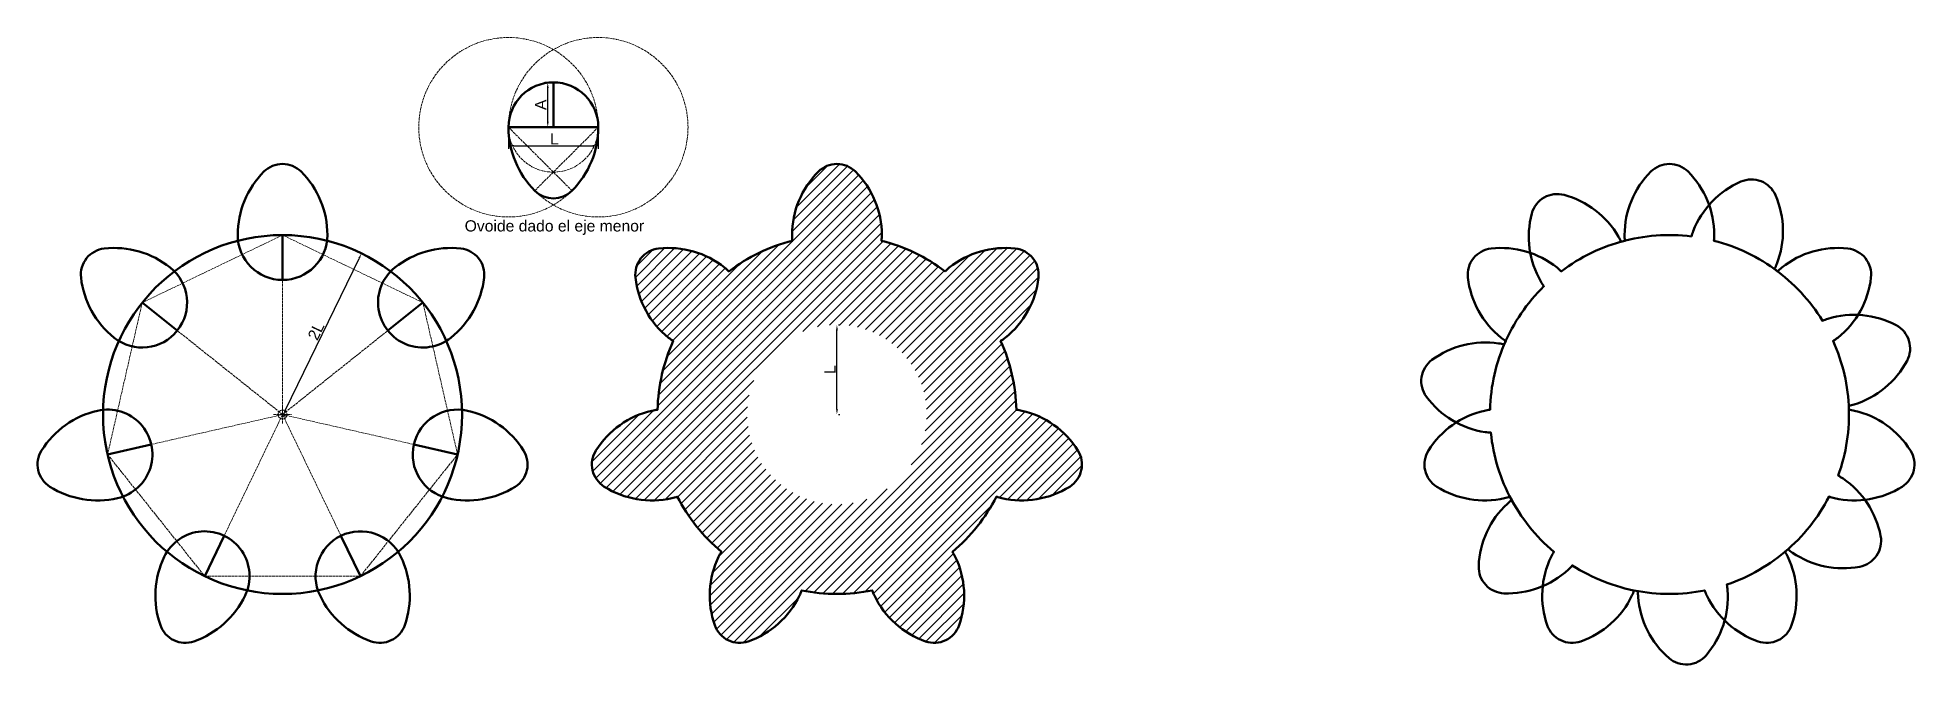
# Model space of a CAD drawing. Header units: metres. Extents: x 430 to 1266, y -11 to 269.
import ezdxf

# ---------------------------------------------------------------- set-up
doc = ezdxf.new("R2010")
doc.units = ezdxf.units.M
doc.header["$LTSCALE"] = 0.1
doc.header["$PDMODE"] = 34
doc.header["$PDSIZE"] = 4
doc.linetypes.add('ACAD_ISO02W100', pattern=[15, 12, -3])
for name, color, linetype, lineweight in [('0-Dimension', 92, 'Continuous', 5), ('0-Object', 7, 'Continuous', 50), ('0-Sketch', 1, 'ACAD_ISO02W100', 5), ('0-Text', 156, 'Continuous', 20)]:
    doc.layers.add(name, color=color, linetype=linetype, lineweight=lineweight)
doc.styles.get("Standard").update_dxf_attribs({"font": 'arial.ttf'})
doc.dimstyles.new('ISO-25', dxfattribs={"dimtxt": 5, "dimasz": 2.5, "dimexe": 1.25, "dimexo": 0.625, "dimtad": 1, "dimtxsty": 'Standard', "dimcen": 2.5, "dimadec": 0, "dimazin": 0, "dimtfac": 1, "dimtmove": 0, "dimatfit": 3, "dimfxl": 1, "dimarcsym": 0})

# ---------------------------------------------------------------- blocks, each defined once
blk = doc.blocks.new('*D15')
at = {"layer": '0-Dimension', "color": 0, "lineweight": -2, "transparency": 16777216}
for p, q in [((639.69, 228.2), (639.69, 219.27)), ((679.69, 228.2), (679.69, 219.27)), ((642.19, 220.52), (677.19, 220.52))]:
    blk.add_line(p, q, dxfattribs=at)
at = {"layer": '0-Dimension', "color": 0, "transparency": 16777216}
for points in [[(642.19, 220.94), (642.19, 220.11), (639.69, 220.52)], [(677.19, 220.94), (677.19, 220.11), (679.69, 220.52)]]:
    blk.add_solid(points, dxfattribs=at)
at = {"layer": 'Defpoints', "color": 0, "transparency": 16777216}
for p in [(639.69, 228.82), (679.69, 228.82), (679.69, 220.52)]:
    blk.add_point(p, dxfattribs=at)
at = {"layer": '0-Dimension', "color": 0, "transparency": 16777216, "insert": (660.15, 223.65), "char_height": 5, "attachment_point": 5}
blk.add_mtext('L', dxfattribs=at)
blk = doc.blocks.new('*D16')
at = {"layer": '0-Dimension', "color": 0, "lineweight": -2, "transparency": 16777216}
for p, q in [((540.32, 102.88), (573.08, 170.35)), ((574.49, 172.44), (575.3, 172.05)), ((539.54, 100.48), (540.35, 100.09))]:
    blk.add_line(p, q, dxfattribs=at)
at = {"layer": '0-Dimension', "color": 0, "transparency": 16777216}
for points in [[(572.7, 170.53), (573.45, 170.17), (574.17, 172.6)], [(539.94, 103.07), (540.69, 102.7), (539.22, 100.64)]]:
    blk.add_solid(points, dxfattribs=at)
at = {"layer": 'Defpoints', "color": 0, "transparency": 16777216}
for p in [(573.93, 172.72), (574.17, 172.6), (538.98, 100.75)]:
    blk.add_point(p, dxfattribs=at)
at = {"layer": '0-Dimension', "color": 0, "transparency": 16777216, "insert": (553.88, 137.99), "char_height": 5, "attachment_point": 5, "rotation": 64.09754}
blk.add_mtext('2L', dxfattribs=at)
blk = doc.blocks.new('*D17')
at = {"layer": '0-Dimension', "color": 0, "lineweight": -2, "transparency": 16777216}
for p, q in [((786.07, 103.25), (786.07, 138.25)), ((786.7, 140.75), (787.32, 140.75)), ((786.7, 100.75), (787.32, 100.75))]:
    blk.add_line(p, q, dxfattribs=at)
at = {"layer": '0-Dimension', "color": 0, "transparency": 16777216}
for points in [[(785.66, 138.25), (786.49, 138.25), (786.07, 140.75)], [(785.66, 103.25), (786.49, 103.25), (786.07, 100.75)]]:
    blk.add_solid(points, dxfattribs=at)
at = {"layer": 'Defpoints', "color": 0, "transparency": 16777216}
for p in [(786.07, 140.75), (786.07, 140.75), (786.07, 100.75)]:
    blk.add_point(p, dxfattribs=at)
at = {"layer": '0-Dimension', "color": 0, "transparency": 16777216, "insert": (782.95, 120.75), "char_height": 5, "attachment_point": 5, "rotation": 90}
blk.add_mtext('L', dxfattribs=at)
blk = doc.blocks.new('*D18')
at = {"layer": '0-Dimension', "color": 0, "lineweight": -2, "transparency": 16777216}
for p, q in [((659.06, 248.82), (655.93, 248.82)), ((657.18, 231.32), (657.18, 246.32)), ((659.06, 228.82), (655.93, 228.82))]:
    blk.add_line(p, q, dxfattribs=at)
at = {"layer": '0-Dimension', "color": 0, "transparency": 16777216}
for points in [[(656.76, 246.32), (657.59, 246.32), (657.18, 248.82)], [(656.76, 231.32), (657.59, 231.32), (657.18, 228.82)]]:
    blk.add_solid(points, dxfattribs=at)
at = {"layer": 'Defpoints', "color": 0, "transparency": 16777216}
for p in [(657.18, 248.82), (659.69, 248.82), (659.69, 228.82)]:
    blk.add_point(p, dxfattribs=at)
at = {"layer": '0-Dimension', "color": 0, "transparency": 16777216, "insert": (654.05, 238.82), "char_height": 5, "attachment_point": 5, "rotation": 90}
blk.add_mtext('A', dxfattribs=at)

msp = doc.modelspace()

# ---------------------------------------------------------------- hatches: boundary and pattern name
h = msp.add_hatch()
h.set_pattern_fill('ANSI31', color=256)
h.paths.add_polyline_path([(766.231, 178.253, 0.0993971), (737.855, 164.587, 0.0313422), (735.998, 166.269, 0.1989124), (706.58, 174.744, 0.4142136), (696.249, 161.79, 0.1989124), (711.058, 134.995, 0.0313422), (713.111, 133.559, 0.0993971), (706.102, 102.853, 0.0313422), (703.63, 102.45, 0.1989124), (678.662, 84.734, 0.4142136), (682.349, 68.581, 0.1989124), (712.531, 63.453, 0.0313422), (714.933, 64.162, 0.0993971), (734.571, 39.537, 0.0313422), (733.344, 37.353, 0.1989124), (731.628, 6.786, 0.4142136), (746.556, -0.402, 0.1989124), (769.383, 19.998, 0.0313422), (770.327, 22.318, 0.0993971), (801.823, 22.318, 0.0313422), (802.766, 19.998, 0.1989124), (825.593, -0.402, 0.4142136), (840.521, 6.786, 0.1989124), (838.805, 37.353, 0.0313422), (837.579, 39.537, 0.0993971), (857.216, 64.162, 0.0313422), (859.618, 63.453, 0.1989124), (889.8, 68.581, 0.4142136), (893.487, 84.734, 0.1989124), (868.519, 102.45, 0.0313422), (866.047, 102.853, 0.0993971), (859.038, 133.559, 0.0313422), (861.091, 134.995, 0.1989124), (875.9, 161.79, 0.4142136), (865.569, 174.744, 0.1989124), (836.151, 166.269, 0.0313422), (834.295, 164.587, 0.0993971), (805.918, 178.253, 0.0313422), (806.075, 180.753, 0.1989124), (794.359, 209.037, 0.4142136), (777.79, 209.037, 0.1989124), (766.075, 180.753, 0.0313422)])
h.paths.add_polyline_path([(826.075, 100.753, -1), (746.075, 100.753, -1)], flags=16)

# ---------------------------------------------------------------- linework, layer by layer
at = {"layer": '0-Object'}
for p, q in [((659.69, 228.824), (659.69, 248.824)), ((639.69, 228.824), (679.69, 228.824)), ((538.982, 180.753), (538.982, 160.753)), ((476.435, 150.632), (492.072, 138.162)), ((601.528, 150.632), (585.892, 138.162)), ((460.988, 82.951), (480.486, 87.402)), ((616.976, 82.951), (597.478, 87.402)), ((504.271, 28.675), (512.949, 46.695)), ((573.693, 28.675), (565.015, 46.695))]:
    msp.add_line(p, q, dxfattribs=at)
for points in [[(558.982, 180.753, 0.1989124), (547.266, 209.037, 0.4142136), (530.698, 209.037, 0.1989124), (518.982, 180.753, 1)], [(1205.34, 164.587, 0.0993971), (1176.963, 178.253, 0.0313422), (1177.12, 180.753, 0.1989124), (1165.404, 209.037, 0.4142136), (1148.836, 209.037, 0.1989124), (1137.12, 180.753, 0.0313422), (1137.277, 178.253, 0.0993971), (1108.9, 164.587, 0.0313422), (1107.043, 166.269, 0.1989124), (1077.625, 174.744, 0.4142136), (1067.295, 161.79, 0.1989124), (1082.104, 134.995, 0.0313422), (1084.156, 133.559, 0.0993971), (1077.148, 102.853, 0.0313422), (1074.676, 102.45, 0.1989124), (1049.707, 84.734, 0.4142136), (1053.394, 68.581, 0.1989124), (1083.576, 63.453, 0.0313422), (1085.979, 64.162, 0.0993971), (1105.616, 39.537, 0.0313422), (1104.39, 37.353, 0.1989124), (1102.674, 6.786, 0.4142136), (1117.601, -0.402, 0.1989124), (1140.429, 19.998, 0.0313422), (1141.372, 22.318, 0.0993971), (1172.868, 22.318, 0.0313422), (1173.812, 19.998, 0.1989124), (1196.639, -0.402, 0.4142136), (1211.567, 6.786, 0.1989124), (1209.85, 37.353, 0.0313422), (1208.624, 39.537, 0.0993971), (1228.262, 64.162, 0.0313422), (1230.664, 63.453, 0.1989124), (1260.846, 68.581, 0.4142136), (1264.533, 84.734, 0.1989124), (1239.565, 102.45, 0.0313422), (1237.093, 102.853, 0.0993971), (1230.084, 133.559, 0.0313422), (1232.137, 134.995, 0.1989124), (1246.945, 161.79, 0.4142136), (1236.615, 174.744, 0.1989124), (1207.197, 166.269, 0.0313422)], [(488.905, 166.269, 0.1989124), (459.487, 174.744, 0.4142136), (449.157, 161.79, 0.1989124), (463.966, 134.995, 1)], [(613.998, 134.995, 0.1989124), (628.807, 161.79, 0.4142136), (618.477, 174.744, 0.1989124), (589.059, 166.269, 1)], [(456.537, 102.45, 0.1989124), (431.569, 84.734, 0.4142136), (435.256, 68.581, 0.1989124), (465.438, 63.453, 1)], [(612.526, 63.453, 0.1989124), (642.708, 68.581, 0.4142136), (646.395, 84.734, 0.1989124), (621.427, 102.45, 1)], [(486.252, 37.353, 0.1989124), (484.535, 6.786, 0.4142136), (499.463, -0.402, 0.1989124), (522.291, 19.998, 1)], [(555.673, 19.998, 0.1989124), (578.501, -0.402, 0.4142136), (593.429, 6.786, 0.1989124), (591.712, 37.353, 1)]]:
    msp.add_lwpolyline(points, format="xyb", close=True, dxfattribs=at)
msp.add_lwpolyline([(834.295, 164.587, 0.0993971), (805.918, 178.253, 0.0313422), (806.075, 180.753, 0.1989124), (794.359, 209.037, 0.4142136), (777.79, 209.037, 0.1989124), (766.075, 180.753, 0.0313422), (766.231, 178.253, 0.0993971), (737.855, 164.587, 0.0313422), (735.998, 166.269, 0.1989124), (706.58, 174.744, 0.4142136), (696.249, 161.79, 0.1989124), (711.058, 134.995, 0.0313422), (713.111, 133.559, 0.0993971), (706.102, 102.853, 0.0313422), (703.63, 102.45, 0.1989124), (678.662, 84.734, 0.4142136), (682.349, 68.581, 0.1989124), (712.531, 63.453, 0.0313422), (714.933, 64.162, 0.0993971), (734.571, 39.537, 0.0313422), (733.344, 37.353, 0.1989124), (731.628, 6.786, 0.4142136), (746.556, -0.402, 0.1989124), (769.383, 19.998, 0.0313422), (770.327, 22.318, 0.0993971), (801.823, 22.318, 0.0313422), (802.766, 19.998, 0.1989124), (825.593, -0.402, 0.4142136), (840.521, 6.786, 0.1989124), (838.805, 37.353, 0.0313422), (837.579, 39.537, 0.0993971), (857.216, 64.162, 0.0313422), (859.618, 63.453, 0.1989124), (889.8, 68.581, 0.4142136), (893.487, 84.734, 0.1989124), (868.519, 102.45, 0.0313422), (866.047, 102.853, 0.0993971), (859.038, 133.559, 0.0313422), (861.091, 134.995, 0.1989124), (875.9, 161.79, 0.4142136), (865.569, 174.744, 0.1989124), (836.151, 166.269)], format="xyb", dxfattribs=at)
at = {"layer": '0-Object', "elevation": 80}
msp.add_lwpolyline([(1166.963, 180.145, 0.0993971), (1135.555, 177.791, 0.0313422), (1134.441, 180.035, 0.1989124), (1110.152, 198.672, 0.4142136), (1095.804, 190.388, 0.1989124), (1099.8, 160.035, 0.0313422), (1101.186, 157.948, 0.0993971), (1083.443, 131.925, 0.0313422), (1080.995, 132.453, 0.1989124), (1051.28, 125.083, 0.4142136), (1048.811, 108.7, 0.1989124), (1075.033, 92.9, 0.0313422), (1077.528, 92.682, 0.0993971), (1086.812, 62.585, 0.0313422), (1084.873, 61, 0.1989124), (1072.107, 33.174, 0.4142136), (1083.377, 21.028, 0.1989124), (1112.08, 31.678, 0.0313422), (1113.805, 33.493, 0.0993971), (1143.124, 21.987, 0.0313422), (1143.155, 19.482, 0.1989124), (1156.951, -7.848, 0.4142136), (1173.473, -6.61, 0.1989124), (1183.043, 22.471, 0.0313422), (1182.699, 24.952, 0.0993971), (1209.976, 40.7, 0.0313422), (1211.953, 39.162, 0.1989124), (1241.922, 32.909, 0.4142136), (1251.256, 46.599, 0.1989124), (1234.486, 72.212, 0.0313422), (1232.332, 73.491, 0.0993971), (1237.026, 104.635, 0.0313422), (1239.461, 105.222, 0.1989124), (1263.036, 124.754, 0.4142136), (1258.152, 140.586, 0.1989124), (1227.671, 143.445, 0.0313422), (1225.328, 142.558, 0.0993971), (1203.906, 165.646, 0.0313422), (1204.965, 167.916, 0.1989124), (1204.393, 198.525, 0.4142136), (1188.969, 204.578, 0.1989124), (1167.73, 182.529, 0.0313422)], format="xyb", close=True, dxfattribs=at)
at = {"layer": '0-Object'}
msp.add_circle((538.982, 100.753), 80, dxfattribs=at)
for centre, radius, start, end in [((659.69, 228.824), 20, 0, 180), ((679.69, 228.824), 40, 180, 225), ((639.69, 228.824), 40, 315, 0), ((659.69, 208.824), 11.716, 225, 315), ((848.621, 150.632), 20, 128.571429, 135.752184), ((1219.667, 150.632), 20, 128.571429, 135.752184)]:
    msp.add_arc(centre, radius, start, end, dxfattribs=at)
at = {"layer": '0-Sketch'}
for p, q in [((639.69, 228.824), (679.69, 228.824)), ((639.69, 228.824), (667.974, 200.54)), ((651.406, 200.54), (679.69, 228.824)), ((538.982, 100.753), (538.982, 180.753)), ((538.982, 100.753), (476.435, 150.632)), ((538.982, 100.753), (601.528, 150.632)), ((538.982, 100.753), (460.988, 82.951)), ((538.982, 100.753), (504.271, 28.675)), ((538.982, 100.753), (616.976, 82.951)), ((538.982, 100.753), (573.693, 28.675))]:
    msp.add_line(p, q, dxfattribs=at)
msp.add_lwpolyline([(538.982, 180.753), (476.435, 150.632), (460.988, 82.951), (504.271, 28.675), (573.693, 28.675), (616.976, 82.951), (601.528, 150.632)], close=True, dxfattribs=at)
for centre, radius in [((639.69, 228.824), 40), ((679.69, 228.824), 40), ((659.69, 228.824), 20)]:
    msp.add_circle(centre, radius, dxfattribs=at)
msp.add_point((538.982, 100.753), dxfattribs=at)

# ---------------------------------------------------------------- texts
at = {"layer": '0-Text', "insert": (612.254, 187.348), "char_height": 5, "attachment_point": 1}
msp.add_mtext_dynamic_manual_height_columns('\\pxqc;Ovoide dado el eje menor', width=95.7778, gutter_width=25, heights=[0], dxfattribs=at)

# ---------------------------------------------------------------- dimensions: what is measured, and where the dimension line sits
at = {"layer": '0-Dimension'}
for p1, p2, distance, text, picture, middle in [((659.69, 228.824), (659.69, 248.824), 2.513, 'A', '*D18', (654.052, 238.824)), ((538.982, 100.753), (573.929, 172.716), -0.269, '2L', '*D16', (553.877, 137.986)), ((786.075, 100.753), (786.075, 140.753), 0, 'L', '*D17', (782.95, 120.753))]:
    dim = msp.add_aligned_dim(p1=p1, p2=p2, distance=distance, text=text, dimstyle='ISO-25', dxfattribs=at)
    dim.commit()
    dim.dimension.update_dxf_attribs({"geometry": picture, "text_midpoint": middle})
dim = msp.add_linear_dim(base=(679.69, 220.523), p1=(639.69, 228.824), p2=(679.69, 228.824), text='L', dimstyle='ISO-25', dxfattribs=at)
dim.commit()
dim.dimension.update_dxf_attribs({"geometry": '*D15', "text_midpoint": (660.146, 220.523), "dimtype": 160})

doc.saveas('drawing.dxf')
